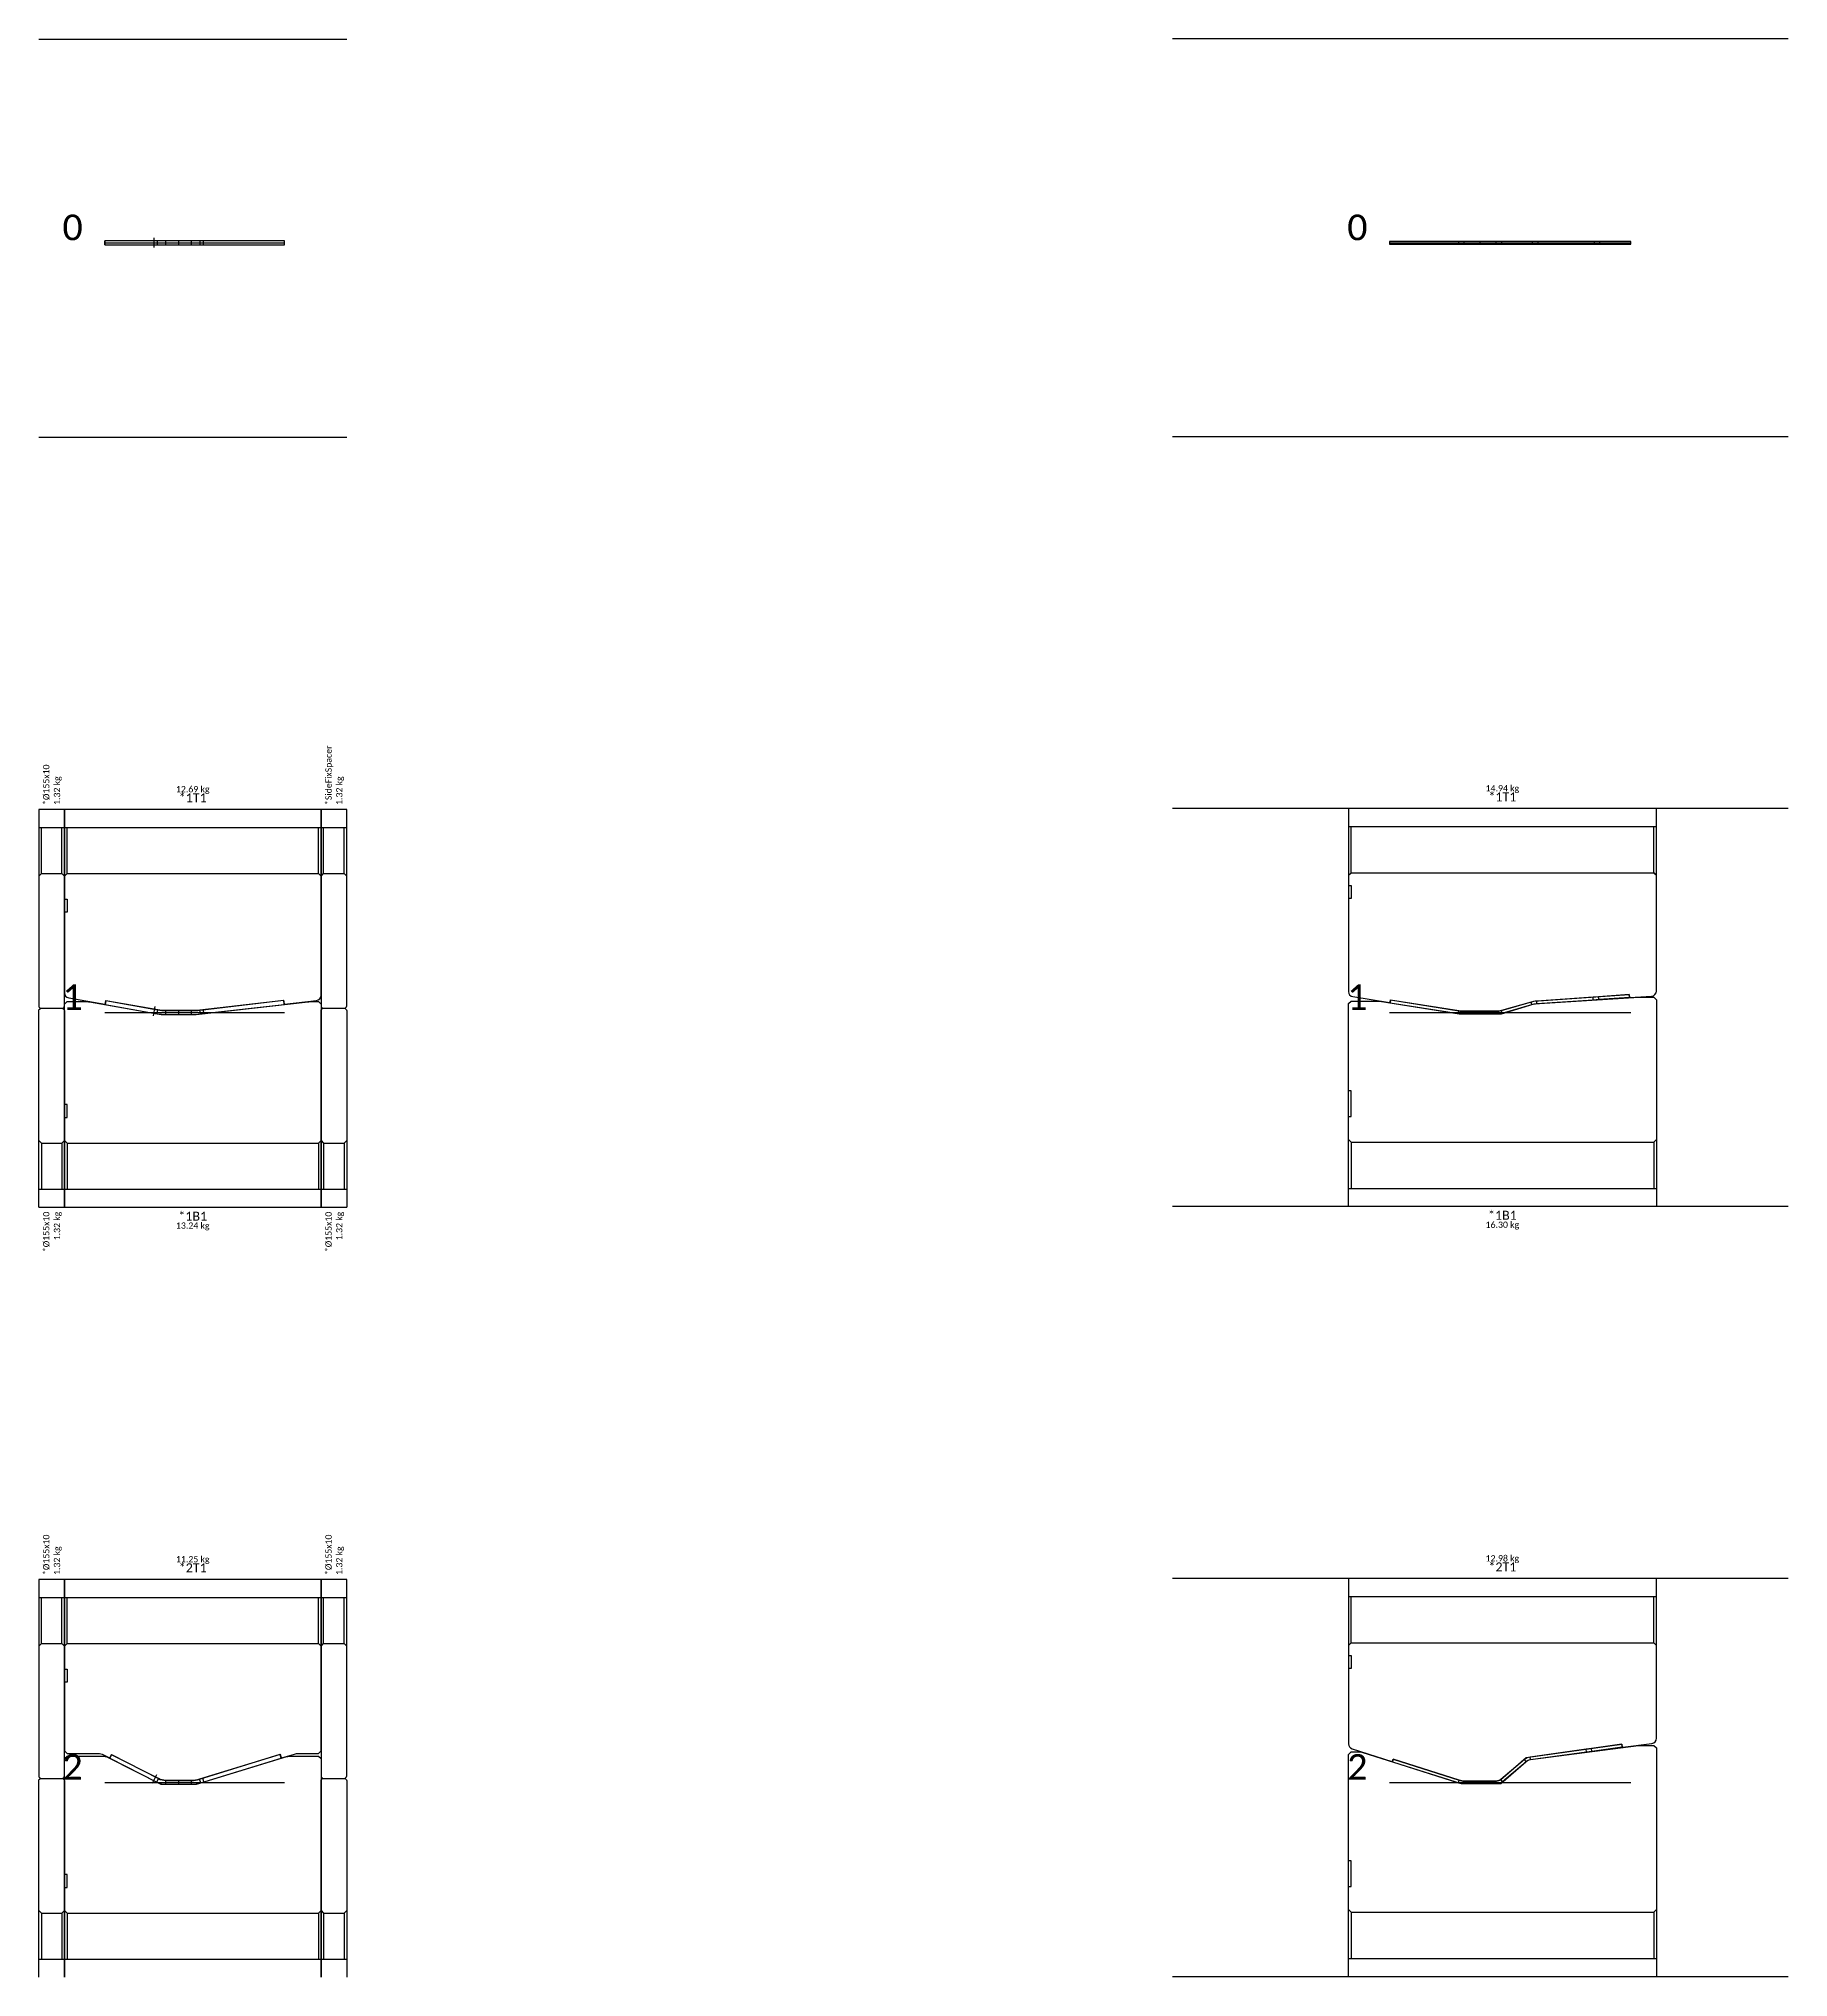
# Model space of a CAD drawing. Header units: millimetres. Extents: x -43 to 662, y -5184 to -4.
# Drawn here: x -20 to 662, y -760 to -4 of the extents above; entities that cross this region are included whole.
import ezdxf
from ezdxf.enums import TextEntityAlignment as Align

# ---------------------------------------------------------------- set-up
doc = ezdxf.new("R2010")
doc.units = ezdxf.units.MM
doc.layers.add('0-CAD-polyline', color=7, linetype='CONTINUOUS')
doc.styles.get("Standard").update_dxf_attribs({"font": 'calibri.ttf', "height": 3})

msp = doc.modelspace()

# ---------------------------------------------------------------- linework, layer by layer
at = {"layer": '0-CAD-polyline', "color": 1}
for p, q in [((100.32, -4.59), (-19.68, -4.59)), ((662.06, -4.34), (422.06, -4.34)), ((6.03, -83.84), (76.03, -83.84)), ((506.69, -83.84), (600.69, -83.84)), ((-19.68, -159.59), (100.32, -159.59)), ((422.06, -159.34), (662.06, -159.34)), ((100.32, -304.69), (-19.68, -304.69)), ((662.06, -304.34), (422.06, -304.34)), ((6.03, -383.84), (76.03, -383.84)), ((506.69, -383.84), (600.69, -383.84)), ((491.68, -414.34), (490.68, -414.34)), ((491.68, -424.34), (491.68, -414.34)), ((-8.68, -419.69), (-9.68, -419.69)), ((-8.68, -424.69), (-8.68, -419.69)), ((-9.68, -424.69), (-8.68, -424.69)), ((490.68, -424.34), (491.68, -424.34)), ((-19.68, -433.69), (-18.68, -434.69)), ((-18.68, -434.69), (-18.68, -452.69)), ((-18.68, -434.69), (-10.68, -434.69)), ((-18.68, -434.69), (-18.68, -452.69)), ((-9.68, -433.69), (-10.68, -434.69)), ((-10.68, -434.69), (-10.68, -452.69)), ((-10.68, -434.69), (-10.68, -452.69)), ((-9.68, -433.69), (-8.68, -434.69)), ((-8.68, -434.69), (-8.68, -452.69)), ((-8.68, -434.69), (89.32, -434.69)), ((-8.68, -434.69), (-8.68, -452.69)), ((90.32, -433.69), (89.32, -434.69)), ((89.32, -434.69), (89.32, -452.69)), ((89.32, -434.69), (89.32, -452.69)), ((90.32, -433.69), (91.32, -434.69)), ((91.32, -434.69), (91.32, -452.69)), ((91.32, -434.69), (99.32, -434.69)), ((91.32, -434.69), (91.32, -452.69)), ((100.32, -433.69), (99.32, -434.69)), ((99.32, -434.69), (99.32, -452.69)), ((99.32, -434.69), (99.32, -452.69)), ((490.68, -433.34), (491.68, -434.34)), ((491.68, -434.34), (491.68, -452.34)), ((491.68, -434.34), (609.68, -434.34)), ((491.68, -434.34), (491.68, -452.34)), ((610.68, -433.34), (609.68, -434.34)), ((609.68, -434.34), (609.68, -452.34)), ((609.68, -434.34), (609.68, -452.34)), ((-19.68, -452.69), (-9.68, -452.69)), ((-19.68, -452.69), (-9.68, -452.69)), ((-9.68, -452.69), (90.32, -452.69)), ((-9.68, -452.69), (90.32, -452.69)), ((90.32, -452.69), (100.32, -452.69)), ((90.32, -452.69), (100.32, -452.69)), ((490.68, -452.34), (610.68, -452.34)), ((490.68, -452.34), (610.68, -452.34)), ((-19.68, -459.69), (100.32, -459.69)), ((422.06, -459.34), (662.06, -459.34)), ((100.32, -604.79), (-19.68, -604.79)), ((662.06, -604.44), (422.06, -604.44)), ((6.03, -683.84), (76.03, -683.84)), ((506.69, -683.84), (600.69, -683.84)), ((491.68, -714.44), (490.68, -714.44)), ((491.68, -724.44), (491.68, -714.44)), ((-8.68, -719.79), (-9.68, -719.79)), ((-9.68, -724.79), (-8.68, -724.79)), ((-8.68, -724.79), (-8.68, -719.79)), ((490.68, -724.44), (491.68, -724.44)), ((-19.68, -733.79), (-18.68, -734.79)), ((-18.68, -734.79), (-18.68, -752.79)), ((-18.68, -734.79), (-10.68, -734.79)), ((-18.68, -734.79), (-18.68, -752.79)), ((-9.68, -733.79), (-10.68, -734.79)), ((-10.68, -734.79), (-10.68, -752.79)), ((-10.68, -734.79), (-10.68, -752.79)), ((-9.68, -733.79), (-8.68, -734.79)), ((-8.68, -734.79), (-8.68, -752.79)), ((-8.68, -734.79), (89.32, -734.79)), ((-8.68, -734.79), (-8.68, -752.79)), ((90.32, -733.79), (89.32, -734.79)), ((89.32, -734.79), (89.32, -752.79)), ((89.32, -734.79), (89.32, -752.79)), ((90.32, -733.79), (91.32, -734.79)), ((91.32, -734.79), (91.32, -752.79)), ((91.32, -734.79), (99.32, -734.79)), ((91.32, -734.79), (91.32, -752.79)), ((100.32, -733.79), (99.32, -734.79)), ((99.32, -734.79), (99.32, -752.79)), ((99.32, -734.79), (99.32, -752.79)), ((490.68, -733.44), (491.68, -734.44)), ((491.68, -734.44), (491.68, -752.44)), ((491.68, -734.44), (609.68, -734.44)), ((491.68, -734.44), (491.68, -752.44)), ((610.68, -733.44), (609.68, -734.44)), ((609.68, -734.44), (609.68, -752.44)), ((609.68, -734.44), (609.68, -752.44)), ((-19.68, -752.79), (-9.68, -752.79)), ((-19.68, -752.79), (-9.68, -752.79)), ((-9.68, -752.79), (90.32, -752.79)), ((-9.68, -752.79), (90.32, -752.79)), ((90.32, -752.79), (100.32, -752.79)), ((90.32, -752.79), (100.32, -752.79)), ((490.68, -752.44), (610.68, -752.44)), ((490.68, -752.44), (610.68, -752.44)), ((422.06, -759.44), (662.06, -759.44))]:
    msp.add_line(p, q, dxfattribs=at)
at = {"layer": '0-CAD-polyline', "color": 4}
for p, q in [((6.03, -84.59), (6.03, -83.09)), ((6.03, -84.59), (6.03, -83.09)), ((25.28, -85.71), (25.28, -81.96)), ((25.28, -85.71), (25.28, -81.96)), ((44.53, -84.59), (44.53, -83.09)), ((44.53, -84.59), (44.53, -83.09)), ((6.21, -380.72), (6.47, -379.25)), ((6.21, -380.72), (6.47, -379.25)), ((24.97, -385.17), (25.62, -381.48)), ((24.97, -385.17), (25.62, -381.48)), ((44.62, -384.24), (44.45, -382.75)), ((44.62, -384.24), (44.45, -382.75)), ((7.99, -674.41), (8.67, -673.08)), ((7.99, -674.41), (8.67, -673.08)), ((24.63, -684.15), (26.33, -680.81)), ((24.63, -684.15), (26.33, -680.81)), ((44.68, -683.67), (44.24, -682.23)), ((44.68, -683.67), (44.24, -682.23))]:
    msp.add_line(p, q, dxfattribs=at)
at = {"layer": '0-CAD-polyline', "color": 5}
for p, q in [((26.53, -84.59), (26.53, -83.09)), ((29.87, -84.59), (29.87, -83.09)), ((34.87, -84.59), (34.87, -83.09)), ((39.87, -84.59), (39.87, -83.09)), ((43.2, -84.59), (43.2, -83.09)), ((533.69, -84.34), (533.69, -83.34)), ((535.81, -84.34), (535.81, -83.34)), ((542.06, -84.34), (542.06, -83.34)), ((548.31, -84.34), (548.31, -83.34)), ((550.44, -84.34), (550.44, -83.34)), ((562.44, -84.34), (562.44, -83.34)), ((564.56, -84.34), (564.56, -83.34)), ((586.56, -84.34), (586.56, -83.34)), ((588.69, -84.34), (588.69, -83.34)), ((-19.68, -311.69), (-9.68, -311.69)), ((-19.68, -311.69), (-9.68, -311.69)), ((-18.68, -329.69), (-18.68, -311.69)), ((-18.68, -329.69), (-18.68, -311.69)), ((-10.68, -329.69), (-10.68, -311.69)), ((-10.68, -329.69), (-10.68, -311.69)), ((-9.68, -311.69), (90.32, -311.69)), ((-9.68, -311.69), (90.32, -311.69)), ((-8.68, -329.69), (-8.68, -311.69)), ((-8.68, -329.69), (-8.68, -311.69)), ((89.32, -329.69), (89.32, -311.69)), ((89.32, -329.69), (89.32, -311.69)), ((90.32, -311.69), (100.32, -311.69)), ((90.32, -311.69), (100.32, -311.69)), ((91.32, -329.69), (91.32, -311.69)), ((91.32, -329.69), (91.32, -311.69)), ((99.32, -329.69), (99.32, -311.69)), ((99.32, -329.69), (99.32, -311.69)), ((490.68, -311.34), (610.68, -311.34)), ((490.68, -311.34), (610.68, -311.34)), ((491.68, -329.34), (491.68, -311.34)), ((491.68, -329.34), (491.68, -311.34)), ((609.68, -329.34), (609.68, -311.34)), ((609.68, -329.34), (609.68, -311.34)), ((-19.68, -330.69), (-18.68, -329.69)), ((-18.68, -329.69), (-10.68, -329.69)), ((-9.68, -330.69), (-10.68, -329.69)), ((-9.68, -330.69), (-8.68, -329.69)), ((-8.68, -329.69), (89.32, -329.69)), ((90.32, -330.69), (89.32, -329.69)), ((90.32, -330.69), (91.32, -329.69)), ((91.32, -329.69), (99.32, -329.69)), ((100.32, -330.69), (99.32, -329.69)), ((490.68, -330.34), (491.68, -329.34)), ((491.68, -329.34), (609.68, -329.34)), ((610.68, -330.34), (609.68, -329.34)), ((-9.68, -339.69), (-8.68, -339.69)), ((-8.68, -339.69), (-8.68, -344.69)), ((490.68, -334.34), (491.68, -334.34)), ((491.68, -339.34), (490.68, -339.34)), ((491.68, -334.34), (491.68, -339.34)), ((-8.68, -344.69), (-9.68, -344.69)), ((588.21, -378.67), (588.14, -377.67)), ((26.4, -384.28), (26.66, -382.81)), ((29.87, -384.59), (29.87, -383.09)), ((34.87, -384.59), (34.87, -383.09)), ((39.87, -384.59), (39.87, -383.09)), ((43.29, -384.39), (43.12, -382.9)), ((533.6, -384.17), (533.75, -383.18)), ((535.81, -384.34), (535.81, -383.34)), ((542.06, -384.34), (542.06, -383.34)), ((548.31, -384.34), (548.31, -383.34)), ((550.59, -384.02), (550.31, -383.05)), ((562.12, -380.71), (561.85, -379.75)), ((564.14, -380.35), (564.07, -379.36)), ((586.09, -378.82), (586.02, -377.82)), ((-19.68, -611.79), (-9.68, -611.79)), ((-19.68, -611.79), (-9.68, -611.79)), ((-18.68, -629.79), (-18.68, -611.79)), ((-18.68, -629.79), (-18.68, -611.79)), ((-10.68, -629.79), (-10.68, -611.79)), ((-10.68, -629.79), (-10.68, -611.79)), ((-9.68, -611.79), (90.32, -611.79)), ((-9.68, -611.79), (90.32, -611.79)), ((-8.68, -629.79), (-8.68, -611.79)), ((-8.68, -629.79), (-8.68, -611.79)), ((89.32, -629.79), (89.32, -611.79)), ((89.32, -629.79), (89.32, -611.79)), ((90.32, -611.79), (100.32, -611.79)), ((90.32, -611.79), (100.32, -611.79)), ((91.32, -629.79), (91.32, -611.79)), ((91.32, -629.79), (91.32, -611.79)), ((99.32, -629.79), (99.32, -611.79)), ((99.32, -629.79), (99.32, -611.79)), ((490.68, -611.44), (610.68, -611.44)), ((490.68, -611.44), (610.68, -611.44)), ((491.68, -629.44), (491.68, -611.44)), ((491.68, -629.44), (491.68, -611.44)), ((609.68, -629.44), (609.68, -611.44)), ((609.68, -629.44), (609.68, -611.44)), ((-19.68, -630.79), (-18.68, -629.79)), ((-18.68, -629.79), (-10.68, -629.79)), ((-9.68, -630.79), (-10.68, -629.79)), ((-9.68, -630.79), (-8.68, -629.79)), ((-8.68, -629.79), (89.32, -629.79)), ((90.32, -630.79), (89.32, -629.79)), ((90.32, -630.79), (91.32, -629.79)), ((91.32, -629.79), (99.32, -629.79)), ((100.32, -630.79), (99.32, -629.79)), ((490.68, -630.44), (491.68, -629.44)), ((490.68, -634.44), (491.68, -634.44)), ((491.68, -629.44), (609.68, -629.44)), ((491.68, -634.44), (491.68, -639.44)), ((610.68, -630.44), (609.68, -629.44)), ((-9.68, -639.79), (-8.68, -639.79)), ((-8.68, -639.79), (-8.68, -644.79)), ((491.68, -639.44), (490.68, -639.44)), ((-8.68, -644.79), (-9.68, -644.79)), ((583.4, -671.92), (583.26, -670.93)), ((585.51, -671.63), (585.37, -670.64)), ((559.88, -675.76), (559.23, -674.99)), ((561.62, -674.98), (561.48, -673.99)), ((26.26, -683.72), (26.94, -682.38)), ((29.87, -684.59), (29.87, -683.09)), ((34.87, -684.59), (34.87, -683.09)), ((39.87, -684.59), (39.87, -683.09)), ((43.41, -684.06), (42.97, -682.62)), ((533.52, -683.98), (533.83, -683.03)), ((535.81, -684.34), (535.81, -683.34)), ((542.06, -684.34), (542.06, -683.34)), ((548.31, -684.34), (548.31, -683.34)), ((550.68, -683.47), (550.04, -682.71))]:
    msp.add_line(p, q, dxfattribs=at)
for points in [[(6.03, -83.09), (6.03, -84.59), (26.53, -84.59), (29.87, -84.59), (34.87, -84.59), (39.87, -84.59), (43.2, -84.59), (76.03, -84.59), (76.03, -83.09), (43.2, -83.09), (39.87, -83.09), (34.87, -83.09), (29.87, -83.09), (26.53, -83.09), (6.03, -83.09)], [(506.69, -83.34), (506.69, -84.34), (533.69, -84.34), (535.81, -84.34), (542.06, -84.34), (548.31, -84.34), (550.44, -84.34), (562.44, -84.34), (564.56, -84.34), (586.56, -84.34), (588.69, -84.34), (600.69, -84.34), (600.69, -83.34), (588.69, -83.34), (586.56, -83.34), (564.56, -83.34), (562.44, -83.34), (550.44, -83.34), (548.31, -83.34), (542.06, -83.34), (535.81, -83.34), (533.69, -83.34), (506.69, -83.34)], [(-19.68, -330.69), (-18.68, -329.69), (-10.68, -329.69), (-9.68, -330.69)], [(-9.68, -330.69), (-8.68, -329.69), (89.32, -329.69), (90.32, -330.69)], [(90.32, -330.69), (91.32, -329.69), (99.32, -329.69), (100.32, -330.69)], [(490.68, -330.34), (491.68, -329.34), (609.68, -329.34), (610.68, -330.34)], [(-19.68, -630.79), (-18.68, -629.79), (-10.68, -629.79), (-9.68, -630.79)], [(-9.68, -630.79), (-8.68, -629.79), (89.32, -629.79), (90.32, -630.79)], [(90.32, -630.79), (91.32, -629.79), (99.32, -629.79), (100.32, -630.79)], [(490.68, -630.44), (491.68, -629.44), (609.68, -629.44), (610.68, -630.44)]]:
    msp.add_lwpolyline(points, dxfattribs=at)
for points in [[(-19.68, -304.69), (-19.68, -381.19, 0.414214), (-18.68, -382.19), (-10.68, -382.19, 0.414214), (-9.68, -381.19), (-9.68, -304.69)], [(-9.68, -304.69), (-9.68, -376.16, 0.363969), (-8.03, -378.13), (6.03, -380.61, 0.414209), (6.26, -380.44), (6.48, -379.17), (26.63, -382.79, 0.044535), (29.9, -383.09), (39.82, -383.09, 0.029243), (43.17, -382.89), (75.73, -379.06), (75.88, -380.39, 0.414211), (76.1, -380.56), (88.55, -379.15, 0.381363), (90.32, -377.16), (90.32, -304.69)], [(90.32, -304.69), (90.32, -381.19, 0.414214), (91.32, -382.19), (99.32, -382.19, 0.414214), (100.32, -381.19), (100.32, -304.69)], [(490.68, -304.34), (490.68, -375.66, 0.368683), (492.36, -377.63), (506.73, -379.92, 0.41548), (506.96, -379.75), (507.08, -378.93), (533.69, -383.17, 0.039509), (535.81, -383.34), (548.31, -383.34, 0.069927), (550.31, -383.05), (562.94, -379.43), (600.11, -376.84), (600.17, -377.79, 0.41217), (600.39, -377.98), (608.8, -377.45, 0.395928), (610.68, -375.45), (610.68, -304.34)], [(507.07, -379.05), (506.91, -380.03), (533.6, -384.17, 0.038416), (535.81, -384.34), (542.06, -384.34), (548.31, -384.34, 0.069927), (550.59, -384.02), (562.12, -380.71, -0.052408), (564.14, -380.35), (586.09, -378.82), (588.21, -378.67), (600.18, -377.83), (600.11, -376.84), (588.14, -377.67), (586.02, -377.82), (564.07, -379.36, 0.052408), (561.85, -379.75), (550.31, -383.05, -0.069927), (548.31, -383.34), (542.06, -383.34), (535.81, -383.34, -0.038416), (533.75, -383.18), (507.07, -379.05)], [(6.47, -379.25), (6.21, -380.72), (26.4, -384.28, 0.043661), (29.87, -384.59), (34.87, -384.59), (39.87, -384.59, 0.028369), (43.29, -384.39), (75.92, -380.67), (75.75, -379.18), (43.12, -382.9, -0.028369), (39.87, -383.09), (34.87, -383.09), (29.87, -383.09, -0.043661), (26.66, -382.81), (6.47, -379.25)], [(-19.68, -604.79), (-19.68, -681.29, 0.414214), (-18.68, -682.29), (-10.68, -682.29, 0.414214), (-9.68, -681.29), (-9.68, -604.79)], [(-9.68, -604.79), (-9.68, -671.59), (-8.68, -672.59), (3.33, -672.59, -0.118358), (5.6, -673.13), (7.84, -674.27, 0.414222), (8.11, -674.18), (8.71, -673.01), (26.93, -682.37, 0.119243), (29.88, -683.09), (39.85, -683.09, 0.07519), (42.99, -682.61), (74.33, -672.91), (74.73, -674.2, 0.414212), (74.98, -674.33), (79.97, -672.8, -0.074313), (81.43, -672.59), (89.32, -672.59), (90.32, -671.59), (90.32, -604.79)], [(90.32, -604.79), (90.32, -681.29, 0.414214), (91.32, -682.29), (99.32, -682.29, 0.414214), (100.32, -681.29), (100.32, -604.79)], [(490.68, -604.44), (490.68, -668.82, 0.32685), (492.07, -670.73), (507.63, -675.66, 0.414214), (507.88, -675.53), (508.09, -674.86), (533.83, -683.03, 0.076946), (535.81, -683.34), (548.31, -683.34, 0.178577), (550.06, -682.69), (560, -674.2), (597.25, -668.97), (597.39, -669.97, 0.41166), (597.62, -670.14), (608.94, -668.65, 0.376373), (610.68, -666.67), (610.68, -604.44)], [(508.09, -674.86), (507.79, -675.82), (533.52, -683.98, 0.076946), (535.81, -684.34), (542.06, -684.34), (548.31, -684.34, 0.176327), (550.68, -683.47), (559.88, -675.76, -0.140541), (561.62, -674.98), (583.4, -671.92), (585.51, -671.63), (597.39, -669.96), (597.25, -668.97), (585.37, -670.64), (583.26, -670.93), (561.48, -673.99, 0.140541), (559.23, -674.99), (550.04, -682.71, -0.176327), (548.31, -683.34), (542.06, -683.34), (535.81, -683.34, -0.076946), (533.83, -683.03), (508.09, -674.86)], [(8.67, -673.08), (7.99, -674.41), (26.26, -683.72, 0.118358), (29.87, -684.59), (34.87, -684.59), (39.87, -684.59, 0.074313), (43.41, -684.06), (74.81, -674.46), (74.37, -673.02), (42.97, -682.62, -0.074313), (39.87, -683.09), (34.87, -683.09), (29.87, -683.09, -0.118358), (26.94, -682.38), (8.67, -673.08)]]:
    msp.add_lwpolyline(points, format="xyb", dxfattribs=at)
at = {"layer": '0-CAD-polyline', "color": 1}
for points in [[(-19.68, -459.69), (-19.68, -383.19, -0.414214), (-18.68, -382.19), (-10.68, -382.19, -0.414214), (-9.68, -383.19), (-9.68, -459.69)], [(-9.68, -459.69), (-9.68, -380.59), (-8.68, -379.59), (-0.78, -379.59, -0.043661), (0.09, -379.66), (28.02, -384.59), (41.69, -384.59), (85.29, -379.62, -0.028369), (85.85, -379.59), (89.32, -379.59), (90.32, -380.59), (90.32, -459.69)], [(90.32, -459.69), (90.32, -383.19, -0.414214), (91.32, -382.19), (99.32, -382.19, -0.414214), (100.32, -383.19), (100.32, -459.69)], [(490.68, -459.34), (490.68, -380.34), (491.68, -379.34), (502.01, -379.34, -0.039509), (502.8, -379.4), (533.8, -384.34), (550.32, -384.34), (563.11, -380.42), (603.95, -377.86, -0.015709), (604.57, -377.84), (609.68, -377.84), (610.68, -378.84), (610.68, -459.34)], [(490.68, -759.44), (490.68, -672.94), (491.68, -671.94), (494.78, -671.94, -0.076946), (496.29, -672.17), (534.64, -684.34), (550.01, -684.34), (559.83, -675.8, -0.147221), (561.65, -674.98), (603.76, -669.44), (609.68, -669.44), (610.68, -670.44), (610.68, -759.44)], [(-9.68, -759.79), (-9.68, -674.59), (-8.68, -673.59), (5.07, -673.59, -0.118358), (7.34, -674.13), (27.86, -684.59), (41.78, -684.59), (77.04, -673.8, -0.074313), (78.5, -673.59), (89.32, -673.59), (90.32, -674.59), (90.32, -759.79)], [(-19.68, -759.79), (-19.68, -683.29, -0.414214), (-18.68, -682.29), (-10.68, -682.29, -0.414214), (-9.68, -683.29), (-9.68, -759.79)], [(90.32, -759.79), (90.32, -683.29, -0.414214), (91.32, -682.29), (99.32, -682.29, -0.414214), (100.32, -683.29), (100.32, -759.79)]]:
    msp.add_lwpolyline(points, format="xyb", dxfattribs=at)
for points in [[(-19.68, -433.69), (-18.68, -434.69), (-10.68, -434.69), (-9.68, -433.69)], [(-9.68, -433.69), (-8.68, -434.69), (89.32, -434.69), (90.32, -433.69)], [(90.32, -433.69), (91.32, -434.69), (99.32, -434.69), (100.32, -433.69)], [(490.68, -433.34), (491.68, -434.34), (609.68, -434.34), (610.68, -433.34)], [(-19.68, -733.79), (-18.68, -734.79), (-10.68, -734.79), (-9.68, -733.79)], [(-9.68, -733.79), (-8.68, -734.79), (89.32, -734.79), (90.32, -733.79)], [(90.32, -733.79), (91.32, -734.79), (99.32, -734.79), (100.32, -733.79)], [(490.68, -733.44), (491.68, -734.44), (609.68, -734.44), (610.68, -733.44)]]:
    msp.add_lwpolyline(points, dxfattribs=at)

# ---------------------------------------------------------------- texts
at = {"layer": '0-CAD-polyline'}
for s, p in [(' 0', (-13.97, -82.84)), (' 0', (486.69, -82.84)), (' 1', (-13.97, -382.84)), (' 1', (486.69, -382.84)), (' 2', (-13.97, -682.84)), (' 2', (486.69, -682.84))]:
    msp.add_text(s, height=10, dxfattribs=at).set_placement(p)
at = {"layer": '0-CAD-polyline', "color": 5}
for s, p in [('*SideFixSpacer', (93.22, -302.94)), ('*Ø155x10', (-16.78, -302.94)), ('1.32 kg', (-12.58, -302.94)), ('1.32 kg', (97.42, -302.94)), ('*Ø155x10', (-16.78, -603.04)), ('*Ø155x10', (93.22, -603.04)), ('1.32 kg', (-12.58, -603.04)), ('1.32 kg', (97.42, -603.04))]:
    msp.add_text(s, height=2.45, rotation=90, dxfattribs=at).set_placement(p, align=Align.MIDDLE_LEFT)
for s, height, p in [('12.69 kg', 2.45, (40.32, -298.74)), ('*1T1', 3.5, (40.32, -302.94)), ('14.94 kg', 2.45, (550.68, -298.39)), ('*1T1', 3.5, (550.68, -302.59)), ('11.25 kg', 2.45, (40.32, -598.84)), ('12.98 kg', 2.45, (550.68, -598.49)), ('*2T1', 3.5, (40.32, -603.04)), ('*2T1', 3.5, (550.68, -602.69))]:
    msp.add_text(s, height=height, dxfattribs=at).set_placement(p, align=Align.BOTTOM_CENTER)
at = {"layer": '0-CAD-polyline', "color": 1}
for s, height, p in [('*1B1', 3.5, (550.68, -461.09)), ('13.24 kg', 2.45, (40.32, -465.64)), ('*1B1', 3.5, (40.32, -461.44)), ('16.30 kg', 2.45, (550.68, -465.29))]:
    msp.add_text(s, height=height, dxfattribs=at).set_placement(p, align=Align.TOP_CENTER)
for s, p in [('*Ø155x10', (-16.78, -461.44)), ('1.32 kg', (-12.58, -461.44)), ('*Ø155x10', (93.22, -461.44)), ('1.32 kg', (97.42, -461.44))]:
    msp.add_text(s, height=2.45, rotation=90, dxfattribs=at).set_placement(p, align=Align.MIDDLE_RIGHT)

doc.saveas('drawing.dxf')
